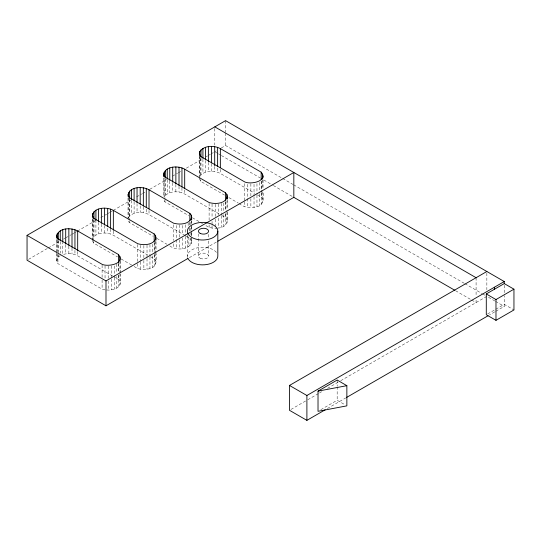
<?xml version="1.0" encoding="UTF-8"?>
<svg xmlns="http://www.w3.org/2000/svg" width="541" height="541" viewBox="0 0 541 541"><rect width="100%" height="100%" fill="white"/><g stroke="black" fill="none" stroke-linecap="round" stroke-linejoin="round"><path stroke-width="0.41" stroke-dasharray="2.71 2.03" d="M105.042 289.881L102.1 289.178L57.941 263.65C55.371 261.066 57.36 257.049 60.247 255.677M92.349 240.055C94.729 231.717 106.929 231.704 113.346 235.24L147.619 255.021M106.618 290.003C110.107 290.348 113.691 289.678 116.809 288.062C122.212 285.432 119.994 278.676 120.373 273.976M134.154 266.497C138.624 269.918 144.718 270.135 149.952 268.586C157.14 267.092 156.694 259.085 156.045 253.384M169.82 245.898C176.467 251.409 193.34 249.881 191.71 238.588M218.354 218.158L218.354 228.099C227.409 227.254 228.782 220.234 227.382 212.194M238.987 203.457C244.018 207.521 250.821 208.812 256.961 206.804C263.744 205.397 263.866 197.965 263.054 192.427M128.433 217.644C132.87 211.288 142.689 211.281 149.018 214.649L185.475 235.687M218.956 213.83L184.691 194.057C178.361 190.689 168.542 190.696 164.099 197.046L164.099 177.482M199.771 176.454C204.207 170.104 214.026 170.097 220.356 173.458L254.628 193.238M28.511 259.369L47.507 248.393M48.237 247.974L59.923 241.218M63.581 239.108L65.042 238.263M65.772 237.837L70.885 234.882M71.615 234.463L73.806 233.198M74.536 232.772L76.727 231.507M77.458 231.088L95.723 220.532M100.836 217.577L106.678 214.202M107.409 213.776L109.607 212.512M110.337 212.086L112.528 210.821M113.258 210.402L130.787 200.271M136.636 196.89L141.749 193.935M142.479 193.516L145.401 191.825M149.783 189.296L166.587 179.585M172.43 176.204L177.543 173.248M178.28 172.829L181.201 171.139M186.314 168.183L202.388 158.898M206.04 156.789L207.501 155.943M208.231 155.524L210.422 154.253M211.152 153.833L213.343 152.569M214.804 151.723L216.238 150.892M221.262 147.991L225.57 145.509L281.922 178.043M189.316 257.685L217.09 241.651M290.95 409.456L307.045 400.164M307.782 399.745L318.757 393.402M319.488 392.982L321.685 391.718M327.535 388.337L339.978 381.155M340.708 380.729L486.853 296.353L494.832 300.965M320.86 409.672L337.171 400.259L345.476 405.053M487.644 313.956L494.393 310.061L494.393 312.103L489.456 314.95M495.799 309.242L504.259 304.36L513.95 309.952M327.359 408.536L345.638 397.987M495.799 311.291L504.259 306.409L504.259 296.049M112.677 276.032L77.681 255.839C73.177 253.296 67.652 253.1 62.77 254.561L62.77 242.956M217.563 228.16C213.35 228.694 208.921 227.937 205.492 225.306M282.659 178.462L292.904 184.38M293.635 184.806L464.164 283.254M464.895 283.68L481.727 293.398M482.457 293.817L485.385 295.508M495.556 301.384L504.259 306.409M215.534 152.143L217.732 153.414M218.463 153.833L220.66 155.098M221.391 155.524L260.174 177.915M263.832 180.025L272.61 185.096M273.34 185.516L293.1 196.924M455.59 290.74L470.961 299.613M471.691 300.039L476.087 302.568L476.087 299.254M257.543 194.922L261.188 197.025L262.635 198.899L263.054 200.718M221.871 215.514L225.516 217.617L226.97 219.49L227.382 221.31M186.205 236.113L189.85 238.216L191.298 240.082L191.71 241.901M150.533 256.704L154.178 258.808L155.625 260.674L156.045 262.5M113.407 276.458L118.513 279.399L119.96 281.273L120.373 283.092M199.352 178.273L200.616 181.276L224.508 195.085M228.857 197.6L238.263 203.037M164.099 200.691L164.951 201.867L188.843 215.683M192.461 217.773L199.703 221.959M200.427 222.378L202.598 223.636M128.433 221.283L129.279 222.466L153.171 236.275M156.789 238.365L166.926 244.228M92.484 240.664L93.607 243.058L117.498 256.867M121.123 258.963L133.431 266.077M504.259 285.242L504.259 295.217M486.853 273.151L486.853 289.726M476.087 277.709L476.087 295.941M337.171 380.046L337.171 385.943M337.171 386.788L337.171 400.259M263.054 179.997L263.054 188.288M262.635 179.835L262.635 188.951M262.635 191.764L262.635 202.537M261.418 181.025L261.418 191.798M261.418 192.63L261.418 204.234M261.188 181.282L261.188 192.055M261.188 192.88L261.188 197.025M259.484 182.486L259.484 193.259M259.484 194.084L259.484 205.688M256.961 183.602L256.961 194.375M256.961 195.206L256.961 206.804M254.027 184.305L254.027 195.903M254.027 196.735L254.027 207.507M250.868 183.717L250.868 197.803M250.868 198.635L250.868 207.751M247.717 184.305L247.717 207.507M244.782 183.602L244.782 201.002M244.782 201.834L244.782 206.804M227.382 199.764L227.382 208.88M226.97 200.752L226.97 211.524M226.97 212.031L226.97 223.129M225.753 201.624L225.753 209.908M225.753 214.053L225.753 224.826M225.57 120.643L225.57 132.247M225.57 133.072L225.57 145.509M225.516 201.874L225.516 210.158M225.516 213.479L225.516 217.617M223.812 203.078L223.812 211.362M223.812 214.682L223.812 226.28M221.289 203.369L221.289 214.966M221.289 215.798L221.289 227.403M220.356 169.319L220.356 173.458M218.354 204.072L218.354 214.845M217.624 168.041L217.624 172.187M215.203 204.309L215.203 218.395M215.203 219.227L215.203 226.686M214.804 128.515L214.804 145.089M214.689 166.513L214.689 171.483M212.052 204.072L212.052 218.158M212.052 221.472L212.052 224.785M212.052 225.617L212.052 228.099M211.538 163.781L211.538 171.24M209.11 203.369L209.11 219.944M209.11 224.914L209.11 227.403M208.589 234.334L208.589 237.648M208.589 240.961L208.589 255.879M208.38 162.368L208.38 171.483M205.445 160.582L205.445 172.187M202.922 159.216L202.922 173.303M200.988 158.182L200.988 174.757M200.616 158.073L200.616 176.305M200.616 179.619L200.616 181.276M199.771 156.565L199.771 178.435M199.352 155.896L199.352 175.791M198.459 233.854L198.459 256.231M191.71 220.356L191.71 225.327M191.71 226.158L191.71 231.961M191.71 232.786L191.71 237.763M191.298 221.026L191.298 226.321M191.298 226.821L191.298 232.623M191.298 232.948L191.298 237.093M191.298 237.925L191.298 243.72M190.08 222.216L190.08 224.704M190.08 228.018L190.08 232.157M190.08 232.988L190.08 234.645M190.08 237.959L190.08 245.418M189.85 222.466L189.85 224.955M189.85 228.268L189.85 231.582M188.146 222.845L188.146 226.158M188.146 236.931L188.146 246.879M187.375 235.362L187.375 256.082M185.624 224.785L185.624 235.565M185.624 236.39L185.624 247.994M184.691 189.911L184.691 194.057M182.682 225.489L182.682 234.605M182.682 237.925L182.682 248.698M181.952 187.808L181.952 192.779M179.531 224.9L179.531 238.994M179.531 239.819L179.531 248.934M179.017 186.273L179.017 192.075M176.38 225.489L176.38 248.698M175.866 184.38L175.866 191.839M173.445 224.785L173.445 240.535M173.445 243.849L173.445 247.994M172.714 182.959L172.714 192.075M169.773 181.174L169.773 192.779M167.25 179.808L167.25 193.894M165.316 178.78L165.316 195.355M164.951 178.665L164.951 199.386M164.951 200.211L164.951 201.867M163.686 178.151L163.686 196.383M156.045 241.78L156.045 252.552M155.625 241.11L155.625 252.715M155.625 253.215L155.625 264.319M154.408 241.983L154.408 253.58M154.408 254.412L154.408 266.01M154.178 243.065L154.178 251.349M154.178 254.662L154.178 258.808M152.474 244.262L152.474 252.552M152.474 255.866L152.474 267.47M149.952 244.552L149.952 256.157M149.952 256.982L149.952 268.586M149.018 210.503L149.018 214.649M147.017 245.256L147.017 257.685M147.017 258.517L147.017 269.29M146.286 209.225L146.286 213.37M143.865 245.499L143.865 259.585M143.865 260.41L143.865 269.526M143.345 206.872L143.345 212.667M140.707 245.256L140.707 260.999M140.707 261.83L140.707 269.29M140.193 205.803L140.193 212.43M137.772 244.552L137.772 262.784M137.772 263.616L137.772 268.586M137.042 203.551L137.042 212.667M134.107 201.773L134.107 213.37M131.585 200.4L131.585 214.486M129.651 199.372L129.651 215.947M129.279 199.257L129.279 219.977M129.279 220.809L129.279 222.466M128.433 197.749L128.433 219.626M128.014 197.918L128.014 217.807M120.373 260.715L120.373 273.144M119.96 261.384L119.96 272.982M119.96 273.814L119.96 284.911M118.743 263.399L118.743 271.69M118.743 275.004L118.743 286.608M118.513 263.656L118.513 271.94M118.513 275.254L118.513 279.399M116.809 264.028L116.809 273.144M116.809 276.458L116.809 288.062M114.286 265.976L114.286 276.749M114.286 277.58L114.286 289.178M113.346 231.102L113.346 235.24M111.345 265.847L111.345 278.284M111.345 279.109L111.345 289.881M110.614 228.992L110.614 233.969M108.193 266.091L108.193 280.177M108.193 281.009L108.193 290.125M107.679 228.288L107.679 233.266M105.042 265.847L105.042 278.284M104.528 225.563L104.528 233.022M102.1 265.144L102.1 279.237M102.1 280.062L102.1 289.178M101.377 224.15L101.377 233.266M98.435 222.365L98.435 233.969M95.913 220.167L95.913 235.085M93.978 219.964L93.978 236.539M93.607 219.856L93.607 240.569M93.607 241.401L93.607 243.058M92.761 219.497L92.761 240.218M92.349 218.51L92.349 238.398M77.681 251.693L77.681 255.839M74.949 250.415L74.949 254.561M72.007 248.055L72.007 253.857M68.856 246.162L68.856 253.614M65.704 244.742L65.704 253.857M60.247 241.59L60.247 253.188M58.306 240.556L58.306 253.817M58.306 254.649L58.306 257.131M57.941 240.447L57.941 251.22M57.941 254.534L57.941 263.65M57.089 239.771L57.089 253.35M57.089 253.857L57.089 262.466M56.677 239.934L56.677 252.363M56.677 253.188L56.677 260.647M187.605 257.611A15.222 8.791 0 0 1 198.817 247.568A15.222 8.791 0 0 1 217.015 253.256M200.156 258.246A5.072 2.928 0 0 0 208.495 256.644A5.072 2.928 0 0 0 201.921 253.276A5.072 2.928 0 0 0 200.156 258.246"/><path stroke-width="0.81" d="M56.677 235.788C59.057 227.45 71.263 227.436 77.681 230.973L118.513 254.54C125.586 263.765 107.997 267.105 102.1 264.319L57.941 238.791L56.677 235.788L56.677 237.445M92.349 216.853C92.457 207.068 106.827 206.506 113.346 210.381L154.178 233.942L155.625 235.815L156.045 240.123M128.014 196.255C128.129 186.469 142.499 185.915 149.018 189.79L189.85 213.35L191.298 215.223L191.71 219.524M163.686 176.494C162.868 166.101 177.982 165.1 184.691 169.191L225.516 192.758L226.97 194.625L227.382 198.932M156.045 237.634C154.205 245.127 143.913 245.546 137.772 243.727L93.607 218.192L92.349 215.196M199.771 151.595L199.352 153.414L200.616 156.417L244.782 181.945C250.672 184.731 268.268 181.391 261.188 172.166L220.356 148.599C214.026 145.231 204.207 145.245 199.771 151.595L199.771 155.734M191.71 217.042C189.877 224.535 179.578 224.955 173.445 223.129L129.279 197.6L128.014 194.598M227.382 196.451C225.543 203.943 215.25 204.356 209.11 202.537L164.951 177.008L163.686 174.006M318.02 391.129L337.171 380.046L346.862 385.672L346.862 405.851L318.02 411.309L318.02 391.129L346.862 385.672M187.855 258.53L105.995 305.793L27.05 260.214L27.05 235.349L225.57 120.643L504.259 281.543L504.259 283.579L486.291 293.952L486.291 314.734L495.982 320.333L513.95 309.952L513.95 289.171L504.259 283.579M27.05 235.349L105.995 280.928L293.831 172.484L293.831 197.35L454.859 290.314M217.82 241.232L293.831 197.35M325.168 409.808L306.896 420.357L289.482 410.301L289.482 385.442L486.853 271.494M289.482 385.442L306.896 395.491L504.259 281.543M486.291 293.952L495.982 299.552L513.95 289.171M346.368 397.567L488.05 315.768M214.804 126.858L476.087 277.709M495.982 299.552L495.982 320.333M494.393 287.244L494.393 289.279M306.896 395.491L306.896 420.357M263.054 175.852L263.054 177.509M262.635 174.033L262.635 179.003M261.188 172.166L261.188 179.626M226.97 194.625L226.97 198.77M225.516 192.758L225.516 200.217M220.356 148.599L220.356 167.663M217.827 231.217A15.222 8.791 0 0 1 194.99 238.831A15.222 8.791 0 0 1 194.99 223.609A15.222 8.791 0 0 1 217.827 231.217L217.827 256.082A15.222 8.791 0 0 1 204.586 264.792A15.222 8.791 0 0 1 187.896 258.355M217.624 147.321L217.624 166.385M214.689 146.618L214.689 165.681M211.538 146.381L211.538 162.956M208.38 146.618L208.38 161.536M205.445 147.321L205.445 159.751M202.922 148.444L202.922 158.385M200.988 149.898L200.988 157.357M191.298 215.223L191.298 219.362M189.85 213.35L189.85 220.809M184.691 169.191L184.691 188.254M181.952 167.92L181.952 186.976M179.017 167.216L179.017 185.448M175.866 166.973L175.866 183.548M172.714 167.216L172.714 182.134M169.773 167.92L169.773 180.349M167.25 169.035L167.25 178.976M165.316 170.489L165.316 177.948M164.099 172.187L164.099 176.332M155.625 235.815L155.625 239.961M154.178 233.942L154.178 241.401M149.018 189.79L149.018 208.846M146.286 188.511L146.286 207.568M143.345 187.808L143.345 206.04M140.193 187.565L140.193 204.14M137.042 187.808L137.042 202.726M134.107 188.511L134.107 200.941M131.585 189.627L131.585 199.575M129.651 191.081L129.651 198.54M128.433 192.779L128.433 196.924M119.96 256.407L119.96 260.552M118.513 254.54L118.513 262.825M113.346 210.381L113.346 230.27M110.614 209.103L110.614 228.167M107.679 208.4L107.679 226.632M105.995 280.928L105.995 305.793M104.528 208.163L104.528 224.738M101.377 208.4L101.377 223.318M98.435 209.103L98.435 221.533M95.913 210.219L95.913 220.167M93.978 211.68L93.978 219.139M92.761 213.37L92.761 217.516M77.681 230.973L77.681 250.862M74.949 229.695L74.949 248.759M72.007 228.992L72.007 247.23M68.856 228.755L68.856 245.33M65.704 228.992L65.704 243.91M62.77 229.695L62.77 242.131M60.247 230.818L60.247 240.759M58.306 232.272L58.306 239.731M57.089 233.969L57.089 239.264M200.156 233.387A5.072 2.928 0 0 0 208.495 231.778A5.072 2.928 0 0 0 201.921 228.41A5.072 2.928 0 0 0 200.156 233.387"/></g></svg>
